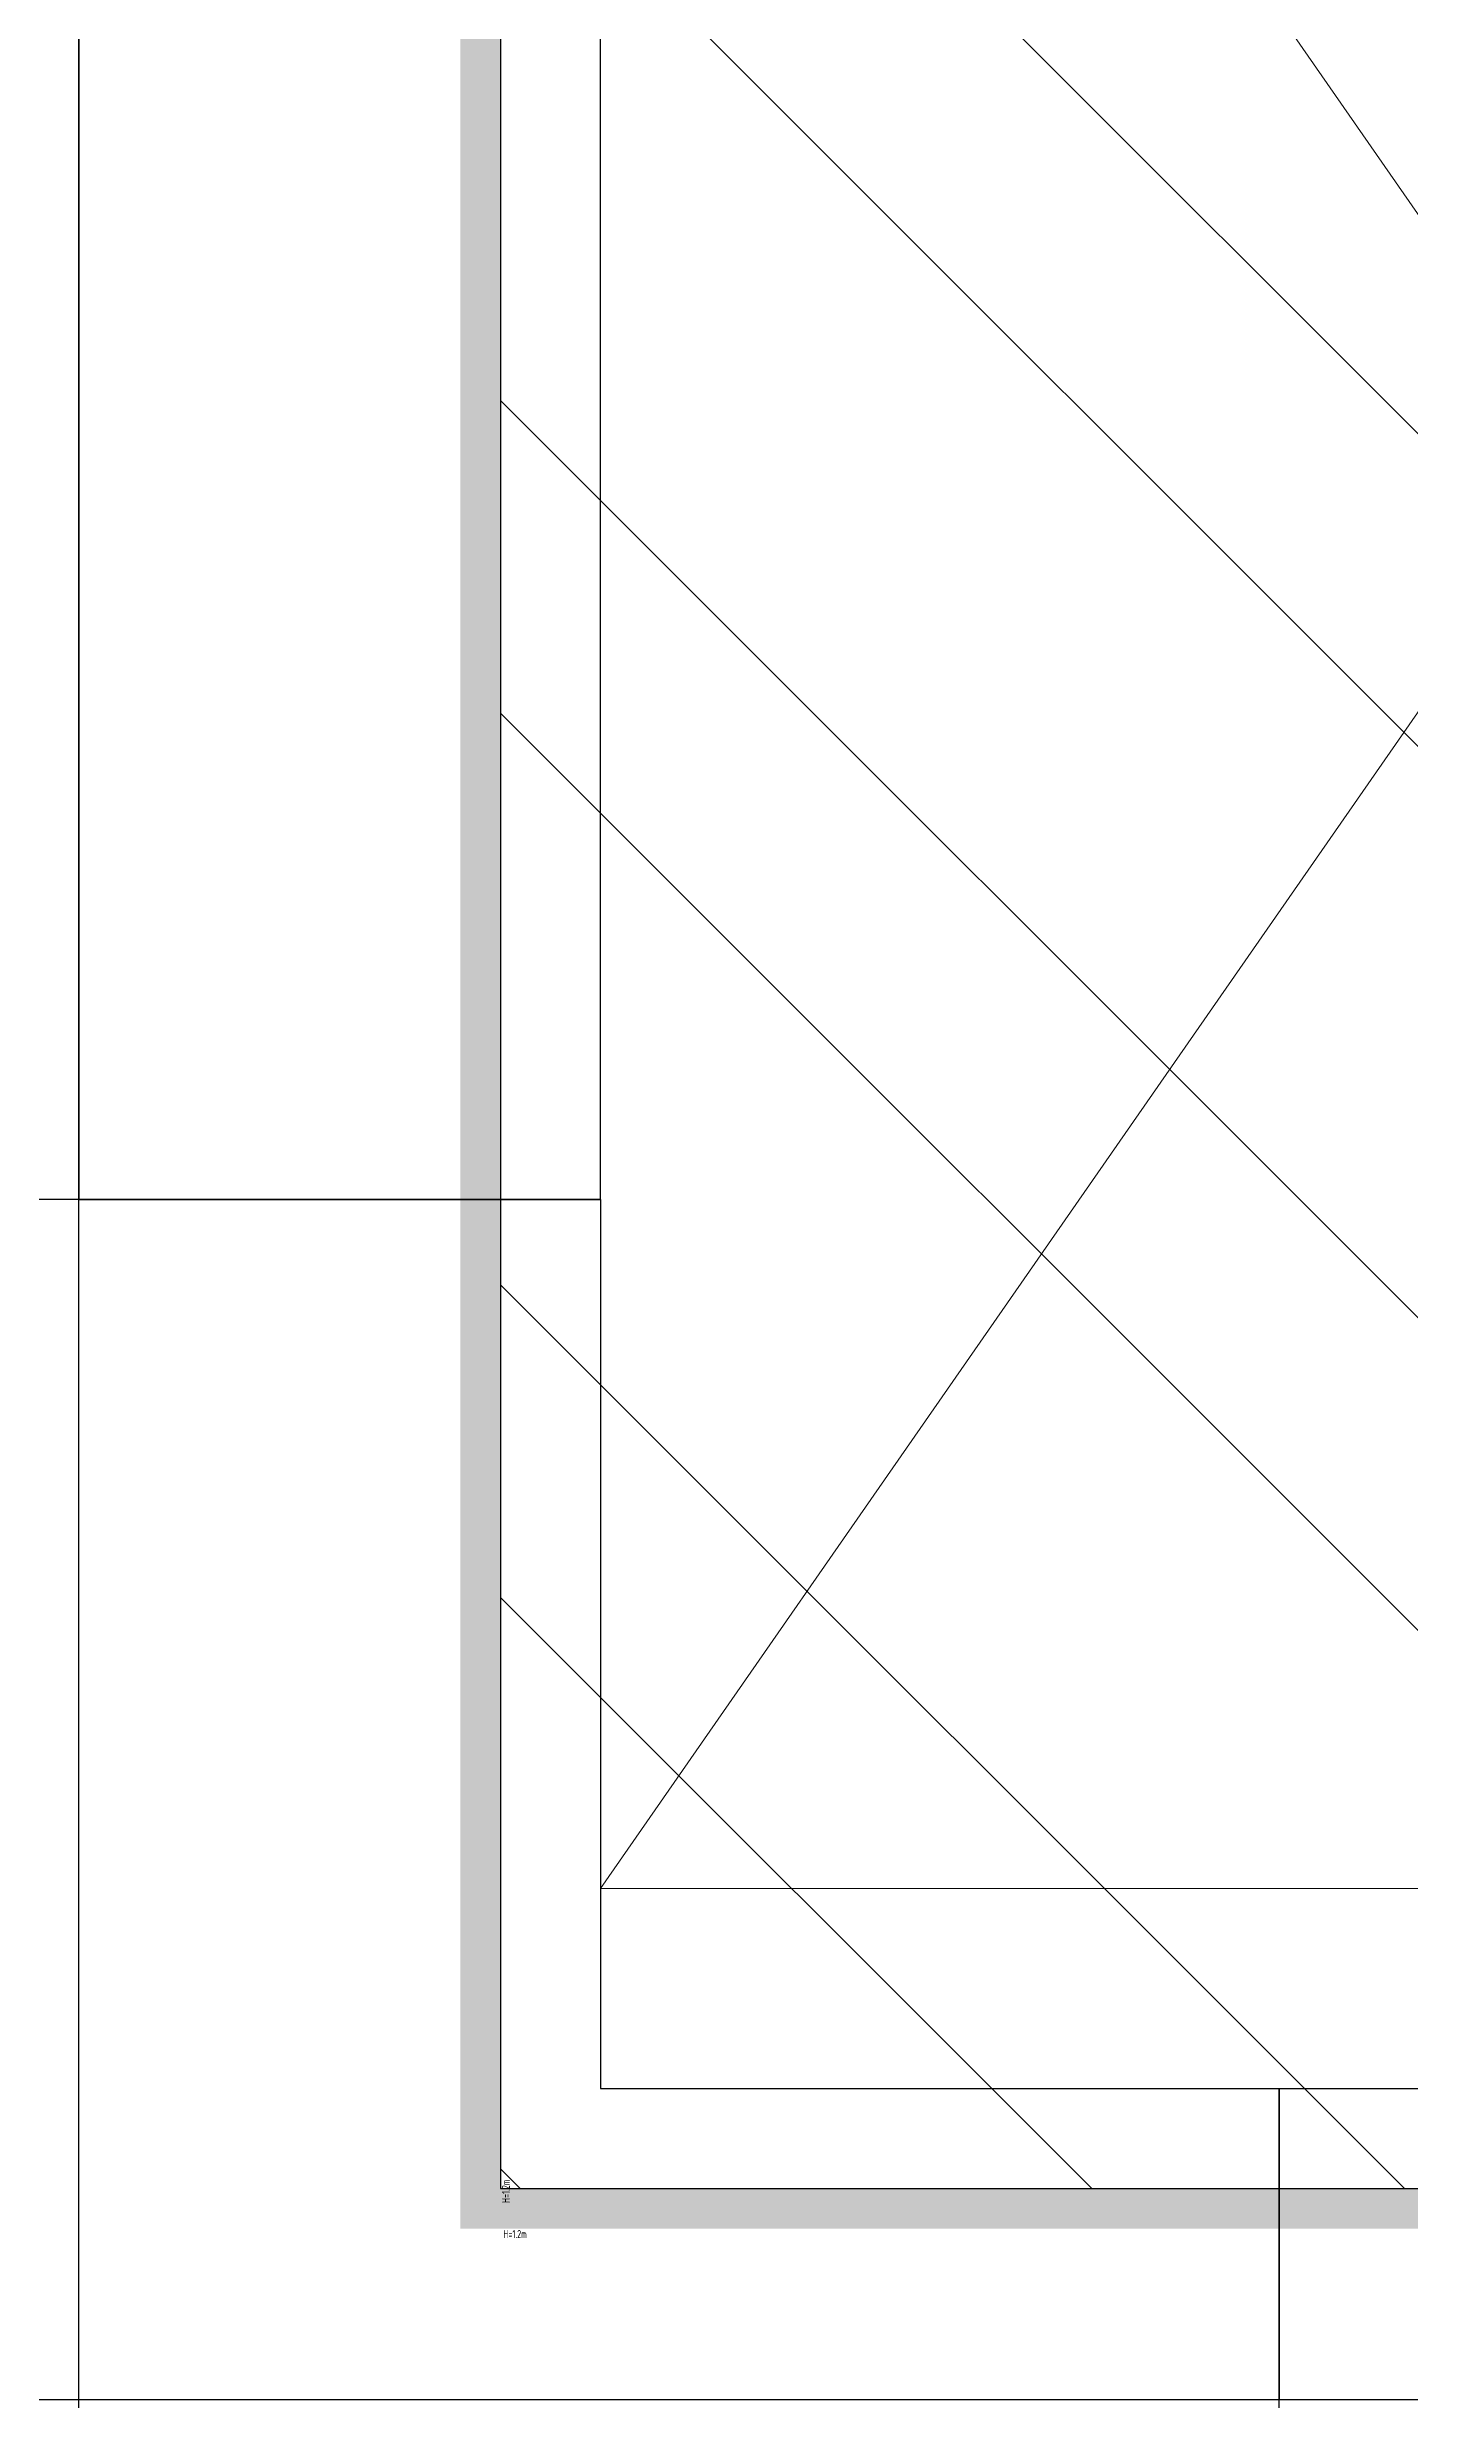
# Model space of a CAD drawing. Extents: x -32000 to 290600, y -96057 to 131250.
# Drawn here: x 204584 to 205265, y 78600 to 79776 of the extents above; entities that cross this region are included whole.
import ezdxf
from ezdxf.enums import TextEntityAlignment as Align

# ---------------------------------------------------------------- set-up
doc = ezdxf.new("R2010")
doc.units = 0
for name, color, linetype in [('H12PL3$0$S-SLAB-SHOW', 252, 'Continuous'), ('XFDR30-50K$0$A-R-Plan', 9, 'Continuous'), ('XFDR30-50K$0$A-R-Plan (50K_Abnormal)', 9, 'Continuous'), ('XFDR30-50K$0$A-Safety', 9, 'XFDR30-50K$0$FENCELINE-1'), ('XFDR30-50K$0$A-STEEL SHEET_STK', 9, 'Continuous')]:
    doc.layers.add(name, color=color, linetype=linetype)
doc.styles.add('XFDR30-50K$0$AA-TXT', font='isocp.shx', dxfattribs={"bigfont": 'chineset.shx'})
doc.linetypes.add('XFDR30-50K$0$FENCELINE-1', pattern='A,0.25,-0.1,[133,ltypeshp.shx,S=0.1,R=0,X=-0.1,Y=0],-0.1,0.19', length=0.64)

# ---------------------------------------------------------------- blocks, each defined once
blk = doc.blocks.new('H12PL3')
at = {"layer": 'H12PL3$0$S-SLAB-SHOW', "lineweight": 0}
blk.add_lwpolyline([(204860.79, 80280.63), (205850.79, 80280.63), (205850.79, 78855.63), (204860.79, 78855.63)], close=True, dxfattribs=at)
for points in [[(204860.79, 80280.63), (205850.79, 78855.63)], [(205850.79, 80280.63), (204860.79, 78855.63)]]:
    blk.add_lwpolyline(points, dxfattribs=at)
blk = doc.blocks.new('*U222')
h = blk.add_hatch()
h.set_pattern_fill('STEEL', color=256, scale=250, angle=270, style=0)
h.set_pattern_definition([(315, (-8876, -10240), (22.09709, 22.09709), []), (315, (-8860.375, -10240), (22.09709, 22.09709), [])])
h.paths.add_polyline_path([(0, 152.5), (0, 0), (109, 0), (109, 147.5), (109, 147.5), (109, 152.5)])
blk.add_lwpolyline([(0, 152.5), (0, 0), (109, 0), (109, 147.5), (109, 147.5), (109, 152.5), (0, 152.5)])
blk = doc.blocks.new('*U226')
at = {"ltscale": 0.5, "const_width": 0.5}
blk.add_lwpolyline([(0, 0), (0, 38.875)], dxfattribs=at)
at = {"color": 1, "style": 'XFDR30-50K$0$AA-TXT', "width": 0.8}
for tag, p in [('高度(H) m', (0.226, 0.07)), ('NO.', (0.076, 0.07))]:
    blk.add_attdef(tag, text='', height=0.1, rotation=90, dxfattribs=at).set_placement(p, align=Align.MIDDLE_LEFT)
blk = doc.blocks.new('*U227')
at = {"ltscale": 0.5, "const_width": 0.5}
blk.add_lwpolyline([(0, 0), (0, 28.25)], dxfattribs=at)
at = {"color": 1, "style": 'XFDR30-50K$0$AA-TXT', "width": 0.8}
for tag, p in [('高度(H) m', (0.226, 0.07)), ('NO.', (0.076, 0.07))]:
    blk.add_attdef(tag, text='', height=0.1, rotation=90, dxfattribs=at).set_placement(p, align=Align.MIDDLE_LEFT)
blk = doc.blocks.new('XFDR30-50K')
at = {"layer": 'XFDR30-50K$0$A-R-Plan'}
for p, q in [((204600, 75, 0), (204600, 89925, 0)), ((204860.8, 79200), (174600, 79200)), ((243101, 78600), (174600, 78600)), ((205200, 75, 0), (205200, 78600, 0))]:
    blk.add_line(p, q, dxfattribs=at)
at = {"layer": 'XFDR30-50K$0$A-R-Plan (50K_Abnormal)'}
blk.add_lwpolyline([(204600, 79200), (204860.8, 79200), (204860.8, 79800), (204600, 79800)], close=True, dxfattribs=at)
at = {"layer": 'XFDR30-50K$0$A-R-Plan (50K_Abnormal)', "elevation": 0}
for points in [[(204600, 78600), (204600, 79200), (204860.8, 79200), (204860.8, 78755.6), (205200, 78755.6), (205200, 78600)], [(205200, 78755.6), (205800, 78755.6), (205800, 78600), (205200, 78600)]]:
    blk.add_lwpolyline(points, close=True, dxfattribs=at)
at = {"layer": 'XFDR30-50K$0$A-Safety'}
ref = blk.add_blockref('*U226', (204800.8, 78695.6, 0), dxfattribs=dict(at, xscale=40, yscale=40, zscale=40))
ref.add_attrib('高度(H) m', 'H=1.2m', dxfattribs={"layer": '0', "color": 1, "height": 4, "rotation": 90, "style": 'XFDR30-50K$0$AA-TXT', "width": 0.8}).set_placement((204813.5, 78698.4, 0), align=Align.MIDDLE_LEFT)
ref = blk.add_blockref('*U227', (204790.8, 78695.6, 0), dxfattribs=dict(at, xscale=40, yscale=40, zscale=40, rotation=270))
ref.add_attrib('高度(H) m', 'H=1.2m', dxfattribs={"layer": '0', "color": 1, "height": 4, "style": 'XFDR30-50K$0$AA-TXT', "width": 0.8}).set_placement((204812.2, 78682.9, 0), align=Align.MIDDLE_LEFT)
at = {"layer": 'XFDR30-50K$0$A-STEEL SHEET_STK', "xscale": 10, "yscale": 10, "zscale": 10, "rotation": 180}
blk.add_blockref('*U222', (205900.8, 80230.6, 0), dxfattribs=at)

msp = doc.modelspace()

# ---------------------------------------------------------------- block references
for name in ['H12PL3', 'XFDR30-50K']:
    msp.add_blockref(name, (0, 0))

doc.saveas('drawing.dxf')
